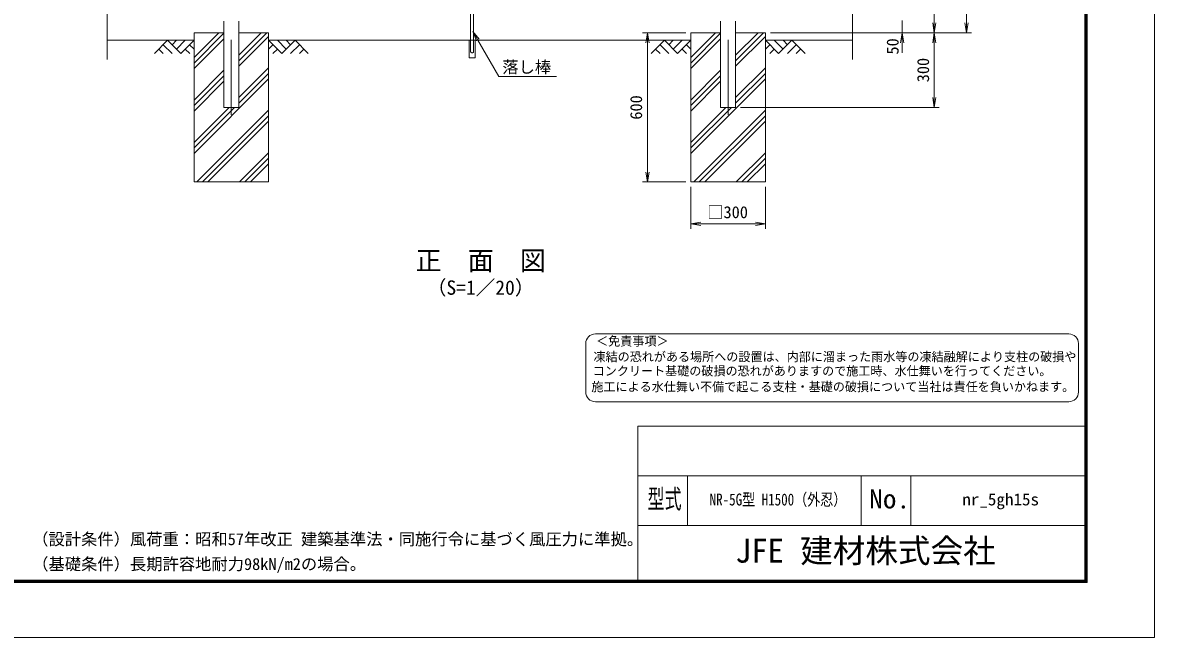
# Model space of a CAD drawing. Units: millimetres, scale not verified. Extents: x -4200 to 4200, y -2970 to 2970.
# Drawn here: x -356 to 4200, y -2970 to -498 of the extents above; entities that cross this region are included whole.
import ezdxf
from ezdxf.enums import TextEntityAlignment as Align

# ---------------------------------------------------------------- set-up
doc = ezdxf.new("R2010")
doc.units = ezdxf.units.MM
doc.header["$LTSCALE"] = 20
doc.linetypes.add('DASHED', pattern=[7.5, 6, -1.5])
doc.linetypes.add('USER1', pattern=[50.8, 31.75, -6.35, 6.35, -6.35])
for name, color, linetype, lineweight in [('0-0_D-STR-TXT', 7, 'Continuous', 9), ('0-1_D-TTL', 7, 'Continuous', 9), ('0-2_D-TTL-TXT', 7, 'Continuous', 18), ('0-3_D-STR4', 7, 'Continuous', 9), ('0-4_D-BMK', 2, 'USER1', 13), ('0-5_D-STR1', 1, 'Continuous', 18), ('0-6_D-BGD', 7, 'Continuous', 9), ('0-7_D-DCR-HCH', 7, 'Continuous', 9), ('0-8_D-STR3', 3, 'Continuous', 13), ('0-9_D-STR-DIM', 7, 'Continuous', 9), ('0-B_0', 7, 'Continuous', 9)]:
    doc.layers.add(name, color=color, linetype=linetype, lineweight=lineweight)
doc.styles.add('ＭＳ ゴシック', font='')
doc.styles.get('ＭＳ ゴシック').set_extended_font_data('MS Gothic')

# ---------------------------------------------------------------- blocks, each defined once
blk = doc.blocks.new('_Open')
at = {"layer": '0-B_0'}
blk.add_line((-20, 3.33), (0, 0), dxfattribs=at)
blk.add_lwpolyline([(-20, -3.33), (0, 0), (-20, 0)], dxfattribs=at)
blk = doc.blocks.new('MLeader7')
at = {"layer": '0-0_D-STR-TXT'}
blk.add_line((1470.63, -571.08), (1456.41, -533.1), dxfattribs=at)
for points in [[(1482.18, -564.41), (1456.41, -533.1), (1476.41, -567.74)], [(1476.41, -567.74), (1561.35, -714.87), (1785.96, -714.87), (1793.16, -714.87)]]:
    blk.add_lwpolyline(points, dxfattribs=at)

msp = doc.modelspace()

# ---------------------------------------------------------------- linework, layer by layer
at = {"layer": '0-1_D-TTL'}
for p, q in [((2120, -2120), (2120, -2740)), ((2120, -2120), (3920, -2120)), ((2120, -2320), (3920, -2320)), ((2320, -2320), (2320, -2520)), ((3020, -2320), (3020, -2520)), ((3220, -2320), (3220, -2520)), ((2120, -2520), (3920, -2520))]:
    msp.add_line(p, q, dxfattribs=at)
at = {"layer": '0-1_D-TTL', "color": 2, "lineweight": 18}
msp.add_lwpolyline([(-4200, 2970), (4200, 2970), (4200, -2970), (-4200, -2970)], close=True, dxfattribs=at)
at = {"layer": '0-1_D-TTL'}
for points in [[(-3930, 2750), (3930, 2750), (3930, -2750), (-3930, -2750)], [(-3927.5, 2747.5), (3927.5, 2747.5), (3927.5, -2747.5), (-3927.5, -2747.5)], [(-3925, 2745), (3925, 2745), (3925, -2745), (-3925, -2745)], [(-3922.5, 2742.5), (3922.5, 2742.5), (3922.5, -2742.5), (-3922.5, -2742.5)], [(-3920, 2740), (3920, 2740), (3920, -2740), (-3920, -2740)]]:
    msp.add_lwpolyline(points, close=True, dxfattribs=at)
at = {"layer": '0-2_D-TTL-TXT', "color": 2}
for p, q in [((3855.68, -1749.62), (1949.86, -1749.62)), ((1910.9, -1788.58), (1910.9, -1983.41)), ((3894.64, -1983.41), (3894.64, -1788.58)), ((1949.86, -2022.37), (3855.68, -2022.37))]:
    msp.add_line(p, q, dxfattribs=at)
for centre, start, end in [((1949.86, -1788.58), 90, 180), ((3855.68, -1788.58), 0, 90), ((1949.86, -1983.41), 180, 270), ((3855.68, -1983.41), 270, 0)]:
    msp.add_arc(centre, 38.97, start, end, dxfattribs=at)
at = {"layer": '0-3_D-STR4'}
for p, q in [((334.22, -538.63), (334.22, -1138.63)), ((334.22, -538.63), (453.97, -538.63)), ((514.47, -538.63), (634.22, -538.63)), ((634.22, -538.63), (634.22, -1138.63)), ((2334.22, -538.63), (2334.22, -1138.63)), ((2453.97, -538.63), (2334.22, -538.63)), ((2634.22, -538.63), (2514.47, -538.63)), ((2634.22, -538.63), (2634.22, -1138.63)), ((334.22, -1138.63), (634.22, -1138.63)), ((2634.22, -1138.63), (2334.22, -1138.63))]:
    msp.add_line(p, q, dxfattribs=at)
at = {"layer": '0-4_D-BMK'}
for p, q in [((484.22, 1465.52), (484.22, -868.63)), ((2484.22, 1465.52), (2484.22, -868.63))]:
    msp.add_line(p, q, dxfattribs=at)
at = {"layer": '0-5_D-STR1'}
for p, q in [((453.97, -491.63), (453.97, -838.63)), ((514.47, -491.63), (514.47, -838.63)), ((2453.97, -491.63), (2453.97, -838.63)), ((2514.47, -491.63), (2514.47, -838.63)), ((514.47, -838.63), (453.97, -838.63)), ((2453.97, -838.63), (2514.47, -838.63))]:
    msp.add_line(p, q, dxfattribs=at)
at = {"layer": '0-6_D-BGD'}
for p, q in [((-15.78, -568.63), (334.22, -568.63)), ((634.22, -568.63), (2334.22, -568.63)), ((2984.22, -568.63), (2634.22, -568.63))]:
    msp.add_line(p, q, dxfattribs=at)
at = {"layer": '0-7_D-DCR-HCH'}
for p, q in [((334.22, -638.23), (433.82, -538.63)), ((334.22, -660.33), (453.97, -540.58)), ((514.47, -650.79), (626.62, -538.63)), ((514.47, -628.69), (604.52, -538.63)), ((2334.22, -638.23), (2433.82, -538.63)), ((2334.22, -660.33), (2453.97, -540.58)), ((2514.47, -650.79), (2626.62, -538.63)), ((2514.47, -628.69), (2604.52, -538.63)), ((227.79, -568.63), (174.58, -621.84)), ((210.05, -586.37), (245.69, -621.84)), ((227.79, -568.63), (281, -621.84)), ((245.44, -586.46), (263.27, -568.63)), ((263.27, -604.11), (298.74, -568.63)), ((281, -621.84), (334.22, -568.63)), ((316.48, -586.37), (334.22, -604.03)), ((334.22, -682.43), (453.97, -562.68)), ((514.47, -672.89), (634.22, -553.14)), ((687.43, -621.84), (634.22, -568.63)), ((651.95, -586.37), (634.22, -604.03)), ((705.16, -604.11), (669.69, -568.63)), ((740.64, -568.63), (687.43, -621.84)), ((722.9, -586.37), (705.16, -568.63)), ((758.38, -586.37), (722.74, -621.84)), ((740.64, -568.63), (793.85, -621.84)), ((2227.79, -568.63), (2174.58, -621.84)), ((2210.05, -586.37), (2245.69, -621.84)), ((2227.79, -568.63), (2281, -621.84)), ((2245.53, -586.37), (2263.27, -568.63)), ((2263.27, -604.11), (2298.74, -568.63)), ((2281, -621.84), (2334.22, -568.63)), ((2316.48, -586.37), (2334.22, -604.03)), ((2334.22, -682.43), (2453.97, -562.68)), ((2514.47, -672.89), (2634.22, -553.14)), ((2687.43, -621.84), (2634.22, -568.63)), ((2651.95, -586.37), (2634.22, -604.03)), ((2705.16, -604.11), (2669.69, -568.63)), ((2740.64, -568.63), (2687.43, -621.84)), ((2722.99, -586.46), (2705.16, -568.63)), ((2758.38, -586.37), (2722.74, -621.84)), ((2740.64, -568.63), (2793.85, -621.84)), ((192.32, -604.11), (210.14, -621.84)), ((298.74, -604.11), (316.56, -621.84)), ((669.69, -604.11), (651.87, -621.84)), ((776.11, -604.11), (758.3, -621.84)), ((2192.32, -604.11), (2210.14, -621.84)), ((2298.74, -604.11), (2316.56, -621.84)), ((2669.69, -604.11), (2651.87, -621.84)), ((2776.11, -604.11), (2758.3, -621.84)), ((514.47, -799.4), (634.22, -679.65)), ((2514.47, -799.4), (2634.22, -679.65)), ((334.22, -808.94), (453.97, -689.19)), ((334.22, -831.04), (453.97, -711.29)), ((334.22, -1023.84), (634.22, -723.84)), ((514.47, -821.5), (634.22, -701.75)), ((2334.22, -808.94), (2453.97, -689.19)), ((2334.22, -831.04), (2453.97, -711.29)), ((2334.22, -1023.84), (2634.22, -723.84)), ((2514.47, -821.5), (2634.22, -701.75)), ((334.22, -853.14), (453.97, -733.39)), ((2334.22, -853.14), (2453.97, -733.39)), ((334.22, -1001.75), (497.33, -838.63)), ((334.22, -979.65), (475.23, -838.63)), ((345.94, -1138.63), (634.22, -850.36)), ((2334.22, -1001.75), (2497.33, -838.63)), ((2334.22, -979.65), (2475.23, -838.63)), ((2345.94, -1138.63), (2634.22, -850.36)), ((368.04, -1138.63), (634.22, -872.46)), ((390.14, -1138.63), (634.22, -894.55)), ((2368.04, -1138.63), (2634.22, -872.46)), ((2390.14, -1138.63), (2634.22, -894.55)), ((516.65, -1138.63), (634.22, -1021.07)), ((538.75, -1138.63), (634.22, -1043.17)), ((2516.65, -1138.63), (2634.22, -1021.07)), ((2538.75, -1138.63), (2634.22, -1043.17)), ((560.85, -1138.63), (634.22, -1065.26)), ((2560.85, -1138.63), (2634.22, -1065.26))]:
    msp.add_line(p, q, dxfattribs=at)
at = {"layer": '0-8_D-STR3'}
for p, q in [((1447.57, -365.63), (1447.57, -568.63)), ((1459.57, -365.63), (1459.57, -568.63)), ((1466.07, -568.63), (1466.07, -638.63))]:
    msp.add_line(p, q, dxfattribs=at)
at = {"layer": '0-8_D-STR3', "linetype": 'DASHED'}
for p, q in [((1447.57, -614.15), (1447.57, -568.63)), ((1459.57, -614.13), (1459.57, -568.63)), ((1455.07, -618.63), (1452.07, -618.63))]:
    msp.add_line(p, q, dxfattribs=at)
at = {"layer": '0-8_D-STR3'}
msp.add_lwpolyline([(1441.07, -568.63), (1441.07, -638.63), (1466.07, -638.63)], dxfattribs=at)
at = {"layer": '0-8_D-STR3', "linetype": 'DASHED'}
for centre, start, end in [((1452.07, -614.13), 179.99999, 270.00049), ((1455.07, -614.13), 269.99951, 0.00001)]:
    msp.add_arc(centre, 4.5, start, end, dxfattribs=at)
at = {"layer": '0-9_D-STR-DIM'}
for p, q in [((3444.22, 1385.37), (3444.22, -498.63)), ((3314.22, 921.37), (3314.22, -498.63)), ((-15.78, 164.29), (-15.78, -645.94)), ((2984.22, 164.29), (2984.22, -645.94)), ((3184.22, -488.63), (3184.22, -538.63)), ((2314.22, -538.63), (2139, -538.63)), ((2654.22, -538.63), (3204.22, -538.63)), ((2654.22, -538.63), (3334.22, -538.63)), ((2654.22, -538.63), (3464.22, -538.63)), ((2674.22, -538.63), (3334.22, -538.63)), ((2159, -578.63), (2159, -1098.63)), ((3184.22, -578.63), (3184.22, -618.63)), ((3314.22, -578.63), (3314.22, -798.63)), ((2534.47, -838.63), (3334.22, -838.63)), ((2314.22, -1138.63), (2139, -1138.63)), ((2334.22, -1158.63), (2334.22, -1326.33)), ((2634.22, -1158.63), (2634.22, -1326.33)), ((2374.22, -1306.33), (2594.22, -1306.33))]:
    msp.add_line(p, q, dxfattribs=at)

# ---------------------------------------------------------------- block references
at = {"layer": '0-0_D-STR-TXT'}
msp.add_blockref('MLeader7', (0, 0), dxfattribs=at)
at = {"layer": '0-9_D-STR-DIM', "xscale": 2, "yscale": 2}
for p, rotation in [((3314.22, -538.63), 270), ((3444.22, -538.63), 270), ((2159, -538.63), 90), ((3184.22, -538.63), 90), ((3314.22, -538.63), 90), ((3314.22, -838.63), 270), ((2159, -1138.63), 270), ((2334.22, -1306.33), 180)]:
    msp.add_blockref('_Open', p, dxfattribs=dict(at, rotation=rotation))
msp.add_blockref('_Open', (2634.22, -1306.33), dxfattribs=at)

# ---------------------------------------------------------------- texts
at = {"layer": '0-0_D-STR-TXT', "style": 'ＭＳ ゴシック'}
for s, p in [('落し棒', (1575.14, -714.73)), ('（設計条件）風荷重：昭和57年改正 建築基準法・同施行令に基づく風圧力に準拠。', (-317.45, -2613.6)), ('（基礎条件）長期許容地耐力98kN/m2の場合。', (-317.45, -2713.6))]:
    msp.add_text(s, height=48.09, dxfattribs=at).set_placement(p, align=Align.BOTTOM_LEFT)
at = {"layer": '0-2_D-TTL-TXT', "style": 'ＭＳ ゴシック'}
for s, height, p in [('正\u3000面\u3000図', 76.98, (1225.9, -1516.31)), ('（S=1／20）', 57.77, (1271.38, -1609.5)), ('＜免責事項＞ \u3000\u3000', 35.63, (1952.75, -1807.42)), ('凍結の恐れがある場所への設置は、内部に溜まった雨水等の凍結融解により支柱の破損や', 35.63, (1942.21, -1870.16)), ('コンクリート基礎の破損の恐れがありますので施工時、水仕舞いを行ってください。', 35.63, (1939.01, -1927.37)), ('施工による水仕舞い不備で起こる支柱・基礎の破損について当社は責任を負いかねます。 ', 35.63, (1933.56, -1990.88)), ('JFE 建材株式会社', 96.19, (2512.38, -2698.5))]:
    msp.add_text(s, height=height, dxfattribs=at).set_placement(p, align=Align.BOTTOM_LEFT)
for s, height, width, p in [('型式', 76.98, 0.65, (2160.27, -2474.8)), ('NR-5G型 H1500（外忍）', 48.09, 0.8, (2409.69, -2454.1)), ('No.', 76.98, 1.05, (3052, -2474.8)), ('nr_5gh15s', 48.09, 1.05, (3426.67, -2453.7))]:
    msp.add_text(s, height=height, dxfattribs=dict(at, width=width)).set_placement(p, align=Align.BOTTOM_LEFT)
at = {"layer": '0-9_D-STR-DIM', "style": 'ＭＳ ゴシック'}
for s, p in [('50', (3184.75, -626.01)), ('300', (3307.47, -737.51)), ('600', (2152.25, -887.88))]:
    msp.add_text(s, height=48.09, rotation=90, dxfattribs=at).set_placement(p, align=Align.BOTTOM_LEFT)
msp.add_text('□300', height=48.09, dxfattribs=at).set_placement((2400.07, -1298.57), align=Align.BOTTOM_LEFT)

doc.saveas('drawing.dxf')
